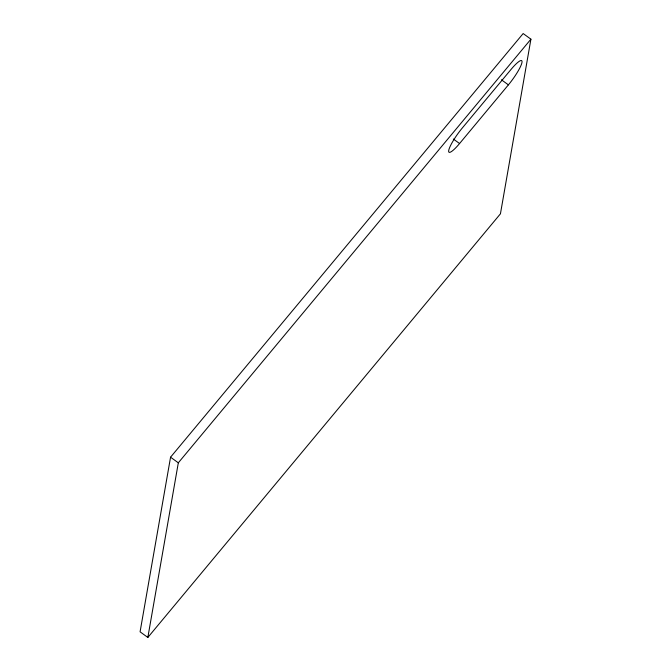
<?xml version="1.0" encoding="UTF-8"?>
<svg xmlns="http://www.w3.org/2000/svg" width="671" height="671" viewBox="0 0 671 671"><rect width="100%" height="100%" fill="white"/><g stroke="black" fill="none" stroke-linecap="round" stroke-linejoin="round"><path stroke-width="1.01" d="M170.56 457.194L140.08 631.822L147.846 637.45L500.44 213.806L530.92 39.178L523.154 33.55L170.56 457.194L178.318 462.814L147.846 637.45M178.318 462.814L530.92 39.178M459.568 143.535L508.408 84.856A20.315 3.682 -54.1 0 0 521.971 62.437A20.315 3.682 -54.1 0 0 511.117 69.348L462.277 128.027A20.315 3.682 -54.1 0 0 448.714 150.447A20.315 3.682 -54.1 0 0 459.568 143.535L453.361 139.031M501.422 79.799L508.408 84.856"/></g></svg>
